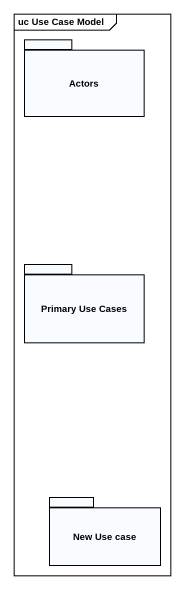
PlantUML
@startuml
mainframe uc Use Case Model
package Actors {
}
package "Primary Use Cases" as Primary_Use_Cases {
}
package "New Use case" as New_Use_case {
}
@enduml
